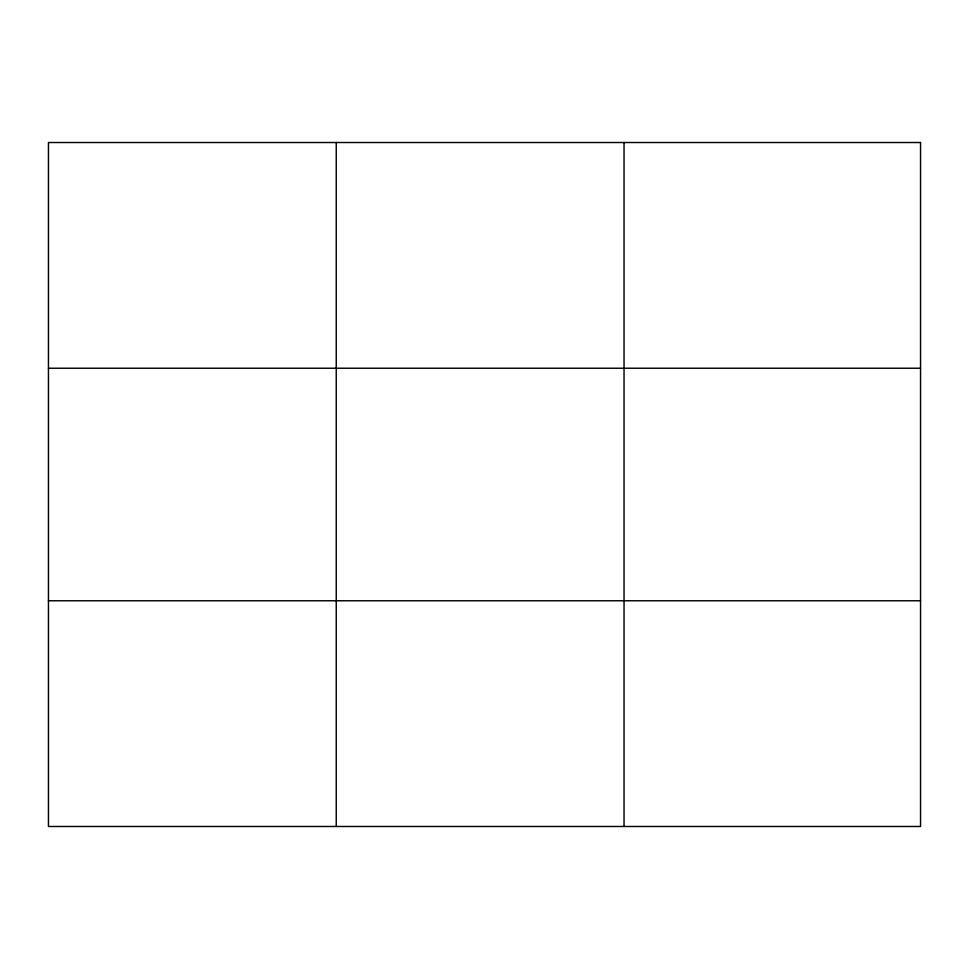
<?xml version="1.0" encoding="UTF-8"?>
<svg xmlns="http://www.w3.org/2000/svg" width="969" height="969" viewBox="0 0 969 969"><rect width="100%" height="100%" fill="white"/><g stroke="black" fill="none" stroke-linecap="round" stroke-linejoin="round"><path stroke-width="1.45" d="M336.243 826.484L336.243 142.516M624.036 826.484L624.036 142.516M48.45 368.232L920.55 368.232M48.45 600.768L920.55 600.768M920.55 142.516L920.55 826.484L48.45 826.484L48.45 142.516L920.55 142.516"/></g></svg>
